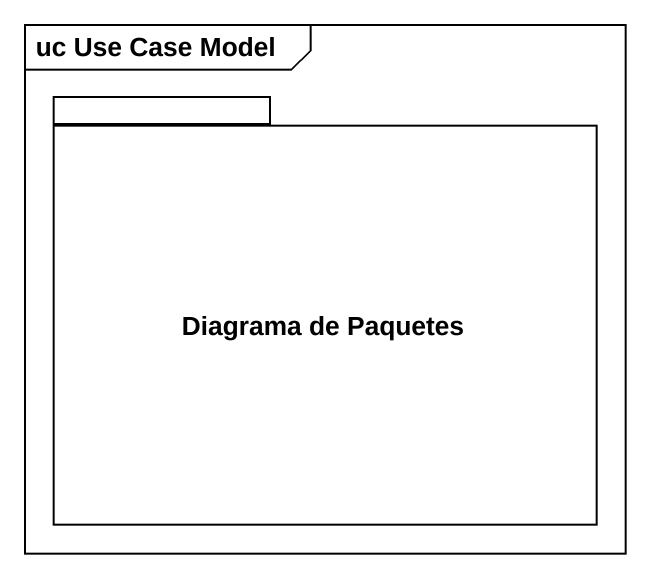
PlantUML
@startuml
mainframe uc Use Case Model
package "Diagrama de Paquetes" as Diagrama_de_Paquetes {
}
@enduml
